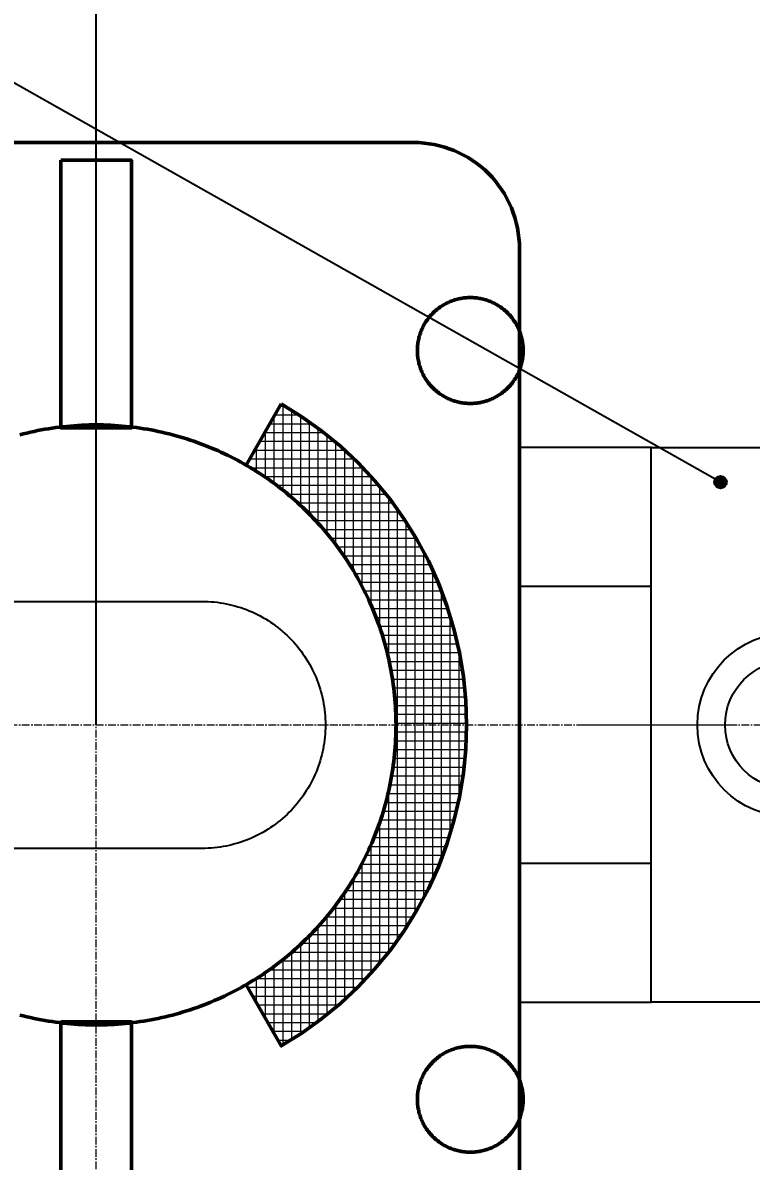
# Model space of a CAD drawing. Header units: millimetres. Extents: x -700 to 982, y -1088 to 100.
# Drawn here: x -301.2 to -91, y -410.8 to -82.5 of the extents above; entities that cross this region are included whole.
import ezdxf

# ---------------------------------------------------------------- set-up
doc = ezdxf.new("R2010")
doc.units = ezdxf.units.MM
doc.header["$LTSCALE"] = 0.7
doc.linetypes.add('CENTER', pattern=[5.08, 3.175, -0.635, 0.635, -0.635])
for name, color, linetype, lineweight in [('07_ОСИ', 2, 'CENTER', 18), ('20_ВИДИМЫЕ', 7, 'Continuous', 50), ('23_ШТРИХОВКА', 8, 'Continuous', 18), ('25_ЛИТЬЁ', 1, 'Continuous', 25)]:
    doc.layers.add(name, color=color, linetype=linetype, lineweight=lineweight)
doc.layers.add('09_РАЗМЕРЫ', color=6, linetype='Continuous')
doc.styles.add('ГОСТ', font='isocpeur.ttf')
doc.dimstyles.new('ГОСТ', dxfattribs={"dimscale": 2, "dimtxt": 3.5, "dimasz": 3, "dimexe": 2, "dimexo": 0, "dimgap": 1, "dimtad": 1, "dimdec": 1, "dimtxsty": 'ГОСТ', "dimcen": 2.5, "dimclrd": 6, "dimclre": 6, "dimclrt": 7, "dimazin": 3, "dimtfac": 1, "dimtmove": 0, "dimatfit": 3, "dimarcsym": 0})

msp = doc.modelspace()

# ---------------------------------------------------------------- hatches: boundary and pattern name
at = {"layer": '09_РАЗМЕРЫ'}
h = msp.add_hatch(color=7, dxfattribs=at)
edge = h.paths.add_edge_path()
edge.add_arc((-99.84, -215), 1.8, 0, 360)
at = {"layer": '23_ШТРИХОВКА'}
h = msp.add_hatch(dxfattribs=at)
h.set_pattern_fill('ANSI37', scale=0.8, angle=-45)
h.paths.add_polyline_path([(-226.56, -192.43), (-220.62, -196.12), (-214.93, -200.2), (-209.52, -204.64), (-204.42, -209.42), (-199.64, -214.52), (-195.2, -219.93), (-191.12, -225.62), (-187.43, -231.56), (-184.13, -237.72), (-181.25, -244.09), (-178.78, -250.64), (-176.75, -257.33), (-175.16, -264.15), (-174.02, -271.05), (-173.34, -278.01), (-173.11, -285), (-173.34, -291.99), (-174.02, -298.95), (-175.16, -305.85), (-176.75, -312.67), (-178.78, -319.36), (-181.25, -325.91), (-184.13, -332.28), (-187.43, -338.44), (-191.12, -344.38), (-195.2, -350.07), (-199.64, -355.48), (-204.42, -360.58), (-209.52, -365.36), (-214.93, -369.8), (-220.62, -373.88), (-226.56, -377.57), (-236.74, -359.94), (-236.43, -359.76), (-235.51, -359.22), (-234.61, -358.67), (-233.71, -358.11), (-232.81, -357.53), (-231.93, -356.95), (-231.05, -356.35), (-230.18, -355.75), (-229.31, -355.13), (-228.45, -354.5), (-227.61, -353.86), (-226.76, -353.22), (-225.93, -352.56), (-225.11, -351.89), (-224.29, -351.21), (-223.48, -350.52), (-222.68, -349.82), (-221.89, -349.11), (-221.11, -348.4), (-220.33, -347.67), (-219.57, -346.93), (-218.81, -346.19), (-218.07, -345.43), (-217.33, -344.67), (-216.6, -343.89), (-215.89, -343.11), (-215.18, -342.32), (-214.48, -341.52), (-213.79, -340.71), (-213.11, -339.89), (-212.44, -339.07), (-211.78, -338.24), (-211.14, -337.39), (-210.5, -336.55), (-209.87, -335.69), (-209.25, -334.82), (-208.65, -333.95), (-208.05, -333.07), (-207.47, -332.19), (-206.89, -331.29), (-206.33, -330.39), (-205.78, -329.49), (-205.24, -328.57), (-204.71, -327.65), (-204.19, -326.72), (-203.69, -325.79), (-203.19, -324.85), (-202.71, -323.9), (-202.24, -322.95), (-201.78, -322), (-201.33, -321.03), (-200.89, -320.07), (-200.47, -319.09), (-200.06, -318.11), (-199.66, -317.13), (-199.27, -316.14), (-198.89, -315.15), (-198.53, -314.15), (-198.18, -313.15), (-197.84, -312.14), (-197.51, -311.13), (-197.2, -310.12), (-196.89, -309.1), (-196.6, -308.08), (-196.33, -307.05), (-196.06, -306.03), (-195.81, -304.99), (-195.57, -303.96), (-195.35, -302.92), (-195.13, -301.88), (-194.93, -300.84), (-194.74, -299.79), (-194.57, -298.75), (-194.41, -297.7), (-194.26, -296.65), (-194.12, -295.59), (-194, -294.54), (-193.89, -293.48), (-193.79, -292.42), (-193.7, -291.37), (-193.63, -290.31), (-193.57, -289.25), (-193.53, -288.18), (-193.5, -287.12), (-193.48, -286.06), (-193.47, -285), (-193.48, -283.94), (-193.5, -282.88), (-193.53, -281.82), (-193.57, -280.75), (-193.63, -279.69), (-193.7, -278.63), (-193.79, -277.58), (-193.89, -276.52), (-194, -275.46), (-194.12, -274.41), (-194.26, -273.35), (-194.41, -272.3), (-194.57, -271.25), (-194.74, -270.21), (-194.93, -269.16), (-195.13, -268.12), (-195.35, -267.08), (-195.57, -266.04), (-195.81, -265.01), (-196.06, -263.97), (-196.33, -262.95), (-196.6, -261.92), (-196.89, -260.9), (-197.2, -259.88), (-197.51, -258.87), (-197.84, -257.86), (-198.18, -256.85), (-198.53, -255.85), (-198.89, -254.85), (-199.27, -253.86), (-199.66, -252.87), (-200.06, -251.89), (-200.47, -250.91), (-200.89, -249.93), (-201.33, -248.97), (-201.78, -248), (-202.24, -247.05), (-202.71, -246.1), (-203.19, -245.15), (-203.69, -244.21), (-204.19, -243.28), (-204.71, -242.35), (-205.24, -241.43), (-205.78, -240.51), (-206.33, -239.61), (-206.89, -238.71), (-207.47, -237.81), (-208.05, -236.93), (-208.65, -236.05), (-209.25, -235.18), (-209.87, -234.31), (-210.5, -233.45), (-211.14, -232.61), (-211.78, -231.76), (-212.44, -230.93), (-213.11, -230.11), (-213.79, -229.29), (-214.48, -228.48), (-215.18, -227.68), (-215.89, -226.89), (-216.6, -226.11), (-217.33, -225.33), (-218.07, -224.57), (-218.81, -223.81), (-219.57, -223.07), (-220.33, -222.33), (-221.11, -221.6), (-221.89, -220.89), (-222.68, -220.18), (-223.48, -219.48), (-224.29, -218.79), (-225.11, -218.11), (-225.93, -217.44), (-226.76, -216.78), (-227.61, -216.14), (-228.45, -215.5), (-229.31, -214.87), (-230.18, -214.25), (-231.05, -213.65), (-231.93, -213.05), (-232.81, -212.47), (-233.71, -211.89), (-234.61, -211.33), (-235.51, -210.78), (-236.43, -210.24), (-236.74, -210.06)])

# ---------------------------------------------------------------- linework, layer by layer
at = {"layer": '07_ОСИ'}
for p, q in [((-280, -470), (-280, -100)), ((-465, -285), (-95, -285)), ((-140, -285), (-20, -285))]:
    msp.add_line(p, q, dxfattribs=at)
at = {"layer": '09_РАЗМЕРЫ'}
msp.add_line((-99.84, -215), (-330, -85), dxfattribs=at)
msp.add_circle((-99.84, -215), 1.8, dxfattribs=at)
at = {"layer": '20_ВИДИМЫЕ'}
for points in [[(-371.62, -117.03), (-188.38, -117.03), (-186.88, -117.07), (-185.39, -117.18), (-183.9, -117.36), (-182.42, -117.62), (-180.96, -117.95), (-179.51, -118.35), (-178.09, -118.82), (-176.69, -119.35), (-175.32, -119.96), (-173.98, -120.64), (-172.68, -121.37), (-171.41, -122.18), (-170.19, -123.04), (-169.01, -123.96), (-167.87, -124.94), (-166.78, -125.97), (-165.75, -127.06), (-164.77, -128.2), (-163.85, -129.38), (-162.99, -130.6), (-162.18, -131.87), (-161.45, -133.17), (-160.77, -134.51), (-160.16, -135.88), (-159.63, -137.28), (-159.16, -138.7), (-158.76, -140.15), (-158.43, -141.61), (-158.17, -143.09), (-157.99, -144.58), (-157.88, -146.07), (-157.84, -147.57), (-157.84, -422.43)], [(-302.05, -201.33), (-301.03, -201.06), (-299.99, -200.81), (-298.96, -200.57), (-297.92, -200.35), (-296.88, -200.13), (-295.84, -199.93), (-294.79, -199.74), (-293.75, -199.57), (-292.7, -199.41), (-291.65, -199.26), (-290.59, -199.12), (-289.54, -199), (-288.48, -198.89), (-287.42, -198.79), (-286.37, -198.7), (-285.31, -198.63), (-284.25, -198.57), (-283.18, -198.53), (-282.12, -198.5), (-281.06, -198.48), (-280, -198.47), (-278.94, -198.48), (-277.88, -198.5), (-276.82, -198.53), (-275.75, -198.57), (-274.69, -198.63), (-273.63, -198.7), (-272.58, -198.79), (-271.52, -198.89), (-270.46, -199), (-269.41, -199.12), (-268.35, -199.26), (-267.3, -199.41), (-266.25, -199.57), (-265.21, -199.74), (-264.16, -199.93), (-263.12, -200.13), (-262.08, -200.35), (-261.04, -200.57), (-260.01, -200.81), (-258.97, -201.06), (-257.95, -201.33), (-256.92, -201.6), (-255.9, -201.89), (-254.88, -202.2), (-253.87, -202.51), (-252.86, -202.84), (-251.85, -203.18), (-250.85, -203.53), (-249.85, -203.89), (-248.86, -204.27), (-247.87, -204.66), (-246.89, -205.06), (-245.91, -205.47), (-244.93, -205.89), (-243.97, -206.33), (-243, -206.78), (-242.05, -207.24), (-241.1, -207.71), (-240.15, -208.19), (-239.21, -208.69), (-238.28, -209.19), (-237.35, -209.71), (-236.43, -210.24), (-235.51, -210.78), (-234.61, -211.33), (-233.71, -211.89), (-232.81, -212.47), (-231.93, -213.05), (-231.05, -213.65), (-230.18, -214.25), (-229.31, -214.87), (-228.45, -215.5), (-227.61, -216.14), (-226.76, -216.78), (-225.93, -217.44), (-225.11, -218.11), (-224.29, -218.79), (-223.48, -219.48), (-222.68, -220.18), (-221.89, -220.89), (-221.11, -221.6), (-220.33, -222.33), (-219.57, -223.07), (-218.81, -223.81), (-218.07, -224.57), (-217.33, -225.33), (-216.6, -226.11), (-215.89, -226.89), (-215.18, -227.68), (-214.48, -228.48), (-213.79, -229.29), (-213.11, -230.11), (-212.44, -230.93), (-211.78, -231.76), (-211.14, -232.61), (-210.5, -233.45), (-209.87, -234.31), (-209.25, -235.18), (-208.65, -236.05), (-208.05, -236.93), (-207.47, -237.81), (-206.89, -238.71), (-206.33, -239.61), (-205.78, -240.51), (-205.24, -241.43), (-204.71, -242.35), (-204.19, -243.28), (-203.69, -244.21), (-203.19, -245.15), (-202.71, -246.1), (-202.24, -247.05), (-201.78, -248), (-201.33, -248.97), (-200.89, -249.93), (-200.47, -250.91), (-200.06, -251.89), (-199.66, -252.87), (-199.27, -253.86), (-198.89, -254.85), (-198.53, -255.85), (-198.18, -256.85), (-197.84, -257.86), (-197.51, -258.87), (-197.2, -259.88), (-196.89, -260.9), (-196.6, -261.92), (-196.33, -262.95), (-196.06, -263.97), (-195.81, -265.01), (-195.57, -266.04), (-195.35, -267.08), (-195.13, -268.12), (-194.93, -269.16), (-194.74, -270.21), (-194.57, -271.25), (-194.41, -272.3), (-194.26, -273.35), (-194.12, -274.41), (-194, -275.46), (-193.89, -276.52), (-193.79, -277.58), (-193.7, -278.63), (-193.63, -279.69), (-193.57, -280.75), (-193.53, -281.82), (-193.5, -282.88), (-193.48, -283.94), (-193.47, -285), (-193.48, -286.06), (-193.5, -287.12), (-193.53, -288.18), (-193.57, -289.25), (-193.63, -290.31), (-193.7, -291.37), (-193.79, -292.42), (-193.89, -293.48), (-194, -294.54), (-194.12, -295.59), (-194.26, -296.65), (-194.41, -297.7), (-194.57, -298.75), (-194.74, -299.79), (-194.93, -300.84), (-195.13, -301.88), (-195.35, -302.92), (-195.57, -303.96), (-195.81, -304.99), (-196.06, -306.03), (-196.33, -307.05), (-196.6, -308.08), (-196.89, -309.1), (-197.2, -310.12), (-197.51, -311.13), (-197.84, -312.14), (-198.18, -313.15), (-198.53, -314.15), (-198.89, -315.15), (-199.27, -316.14), (-199.66, -317.13), (-200.06, -318.11), (-200.47, -319.09), (-200.89, -320.07), (-201.33, -321.03), (-201.78, -322), (-202.24, -322.95), (-202.71, -323.9), (-203.19, -324.85), (-203.69, -325.79), (-204.19, -326.72), (-204.71, -327.65), (-205.24, -328.57), (-205.78, -329.49), (-206.33, -330.39), (-206.89, -331.29), (-207.47, -332.19), (-208.05, -333.07), (-208.65, -333.95), (-209.25, -334.82), (-209.87, -335.69), (-210.5, -336.55), (-211.14, -337.39), (-211.78, -338.24), (-212.44, -339.07), (-213.11, -339.89), (-213.79, -340.71), (-214.48, -341.52), (-215.18, -342.32), (-215.89, -343.11), (-216.6, -343.89), (-217.33, -344.67), (-218.07, -345.43), (-218.81, -346.19), (-219.57, -346.93), (-220.33, -347.67), (-221.11, -348.4), (-221.89, -349.11), (-222.68, -349.82), (-223.48, -350.52), (-224.29, -351.21), (-225.11, -351.89), (-225.93, -352.56), (-226.76, -353.22), (-227.61, -353.86), (-228.45, -354.5), (-229.31, -355.13), (-230.18, -355.75), (-231.05, -356.35), (-231.93, -356.95), (-232.81, -357.53), (-233.71, -358.11), (-234.61, -358.67), (-235.51, -359.22), (-236.43, -359.76), (-237.35, -360.29), (-238.28, -360.81), (-239.21, -361.31), (-240.15, -361.81), (-241.1, -362.29), (-242.05, -362.76), (-243, -363.22), (-243.97, -363.67), (-244.93, -364.11), (-245.91, -364.53), (-246.89, -364.94), (-247.87, -365.34), (-248.86, -365.73), (-249.85, -366.11), (-250.85, -366.47), (-251.85, -366.82), (-252.86, -367.16), (-253.87, -367.49), (-254.88, -367.8), (-255.9, -368.11), (-256.92, -368.4), (-257.95, -368.67), (-258.97, -368.94), (-260.01, -369.19), (-261.04, -369.43), (-262.08, -369.65), (-263.12, -369.87), (-264.16, -370.07), (-265.21, -370.26), (-266.25, -370.43), (-267.3, -370.59), (-268.35, -370.74), (-269.41, -370.88), (-270.46, -371), (-271.52, -371.11), (-272.58, -371.21), (-273.63, -371.3), (-274.69, -371.37), (-275.75, -371.43), (-276.82, -371.47), (-277.88, -371.5), (-278.94, -371.52), (-280, -371.53), (-281.06, -371.52), (-282.12, -371.5), (-283.18, -371.47), (-284.25, -371.43), (-285.31, -371.37), (-286.37, -371.3), (-287.42, -371.21), (-288.48, -371.11), (-289.54, -371), (-290.59, -370.88), (-291.65, -370.74), (-292.7, -370.59), (-293.75, -370.43), (-294.79, -370.26), (-295.84, -370.07), (-296.88, -369.87), (-297.92, -369.65), (-298.96, -369.43), (-299.99, -369.19), (-301.03, -368.94), (-302.05, -368.67)]]:
    msp.add_lwpolyline(points, dxfattribs=at)
for points in [[(-290.18, -122.12), (-290.18, -199.34), (-269.82, -199.34), (-269.82, -122.12), (-290.18, -122.12)], [(-187.29, -177.02), (-187.29, -176.65), (-187.28, -176.28), (-187.25, -175.9), (-187.22, -175.53), (-187.18, -175.16), (-187.13, -174.78), (-187.07, -174.41), (-187, -174.05), (-186.92, -173.68), (-186.84, -173.31), (-186.74, -172.95), (-186.64, -172.59), (-186.52, -172.23), (-186.4, -171.88), (-186.27, -171.53), (-186.13, -171.18), (-185.98, -170.84), (-185.83, -170.5), (-185.66, -170.16), (-185.49, -169.83), (-185.31, -169.5), (-185.12, -169.17), (-184.93, -168.86), (-184.72, -168.54), (-184.51, -168.23), (-184.29, -167.93), (-184.06, -167.63), (-183.83, -167.34), (-183.59, -167.05), (-183.34, -166.77), (-183.08, -166.5), (-182.82, -166.23), (-182.55, -165.97), (-182.28, -165.71), (-182, -165.46), (-181.71, -165.22), (-181.42, -164.99), (-181.12, -164.76), (-180.82, -164.54), (-180.51, -164.33), (-180.19, -164.12), (-179.88, -163.93), (-179.55, -163.74), (-179.22, -163.56), (-178.89, -163.39), (-178.55, -163.22), (-178.21, -163.06), (-177.87, -162.92), (-177.52, -162.78), (-177.17, -162.65), (-176.81, -162.53), (-176.46, -162.41), (-176.1, -162.31), (-175.74, -162.21), (-175.37, -162.13), (-175, -162.05), (-174.64, -161.98), (-174.27, -161.92), (-173.89, -161.87), (-173.52, -161.83), (-173.15, -161.8), (-172.77, -161.77), (-172.4, -161.76), (-172.02, -161.75), (-171.65, -161.76), (-171.28, -161.77), (-170.9, -161.8), (-170.53, -161.83), (-170.16, -161.87), (-169.78, -161.92), (-169.41, -161.98), (-169.05, -162.05), (-168.68, -162.13), (-168.31, -162.21), (-167.95, -162.31), (-167.59, -162.41), (-167.23, -162.53), (-166.88, -162.65), (-166.53, -162.78), (-166.18, -162.92), (-165.84, -163.06), (-165.5, -163.22), (-165.16, -163.39), (-164.83, -163.56), (-164.5, -163.74), (-164.17, -163.93), (-163.86, -164.12), (-163.54, -164.33), (-163.23, -164.54), (-162.93, -164.76), (-162.63, -164.99), (-162.34, -165.22), (-162.05, -165.46), (-161.77, -165.71), (-161.5, -165.97), (-161.23, -166.23), (-160.97, -166.5), (-160.71, -166.77), (-160.46, -167.05), (-160.22, -167.34), (-159.99, -167.63), (-159.76, -167.93), (-159.54, -168.23), (-159.33, -168.54), (-159.12, -168.86), (-158.93, -169.17), (-158.74, -169.5), (-158.56, -169.83), (-158.39, -170.16), (-158.22, -170.5), (-158.06, -170.84), (-157.92, -171.18), (-157.78, -171.53), (-157.65, -171.88), (-157.53, -172.23), (-157.41, -172.59), (-157.31, -172.95), (-157.21, -173.31), (-157.13, -173.68), (-157.05, -174.05), (-156.98, -174.41), (-156.92, -174.78), (-156.87, -175.16), (-156.83, -175.53), (-156.8, -175.9), (-156.77, -176.28), (-156.76, -176.65), (-156.75, -177.02), (-156.76, -177.4), (-156.77, -177.77), (-156.8, -178.15), (-156.83, -178.52), (-156.87, -178.89), (-156.92, -179.27), (-156.98, -179.64), (-157.05, -180), (-157.13, -180.37), (-157.21, -180.74), (-157.31, -181.1), (-157.41, -181.46), (-157.53, -181.81), (-157.65, -182.17), (-157.78, -182.52), (-157.92, -182.87), (-158.06, -183.21), (-158.22, -183.55), (-158.39, -183.89), (-158.56, -184.22), (-158.74, -184.55), (-158.93, -184.88), (-159.12, -185.19), (-159.33, -185.51), (-159.54, -185.82), (-159.76, -186.12), (-159.99, -186.42), (-160.22, -186.71), (-160.46, -187), (-160.71, -187.28), (-160.97, -187.55), (-161.23, -187.82), (-161.5, -188.08), (-161.77, -188.34), (-162.05, -188.59), (-162.34, -188.83), (-162.63, -189.06), (-162.93, -189.29), (-163.23, -189.51), (-163.54, -189.72), (-163.86, -189.93), (-164.17, -190.12), (-164.5, -190.31), (-164.83, -190.49), (-165.16, -190.66), (-165.5, -190.83), (-165.84, -190.98), (-166.18, -191.13), (-166.53, -191.27), (-166.88, -191.4), (-167.23, -191.52), (-167.59, -191.64), (-167.95, -191.74), (-168.31, -191.84), (-168.68, -191.92), (-169.05, -192), (-169.41, -192.07), (-169.78, -192.13), (-170.16, -192.18), (-170.53, -192.22), (-170.9, -192.25), (-171.28, -192.28), (-171.65, -192.29), (-172.02, -192.29), (-172.4, -192.29), (-172.77, -192.28), (-173.15, -192.25), (-173.52, -192.22), (-173.89, -192.18), (-174.27, -192.13), (-174.64, -192.07), (-175, -192), (-175.37, -191.92), (-175.74, -191.84), (-176.1, -191.74), (-176.46, -191.64), (-176.81, -191.52), (-177.17, -191.4), (-177.52, -191.27), (-177.87, -191.13), (-178.21, -190.98), (-178.55, -190.83), (-178.89, -190.66), (-179.22, -190.49), (-179.55, -190.31), (-179.88, -190.12), (-180.19, -189.93), (-180.51, -189.72), (-180.82, -189.51), (-181.12, -189.29), (-181.42, -189.06), (-181.71, -188.83), (-182, -188.59), (-182.28, -188.34), (-182.55, -188.08), (-182.82, -187.82), (-183.08, -187.55), (-183.34, -187.28), (-183.59, -187), (-183.83, -186.71), (-184.06, -186.42), (-184.29, -186.12), (-184.51, -185.82), (-184.72, -185.51), (-184.93, -185.19), (-185.12, -184.88), (-185.31, -184.55), (-185.49, -184.22), (-185.66, -183.89), (-185.83, -183.55), (-185.98, -183.21), (-186.13, -182.87), (-186.27, -182.52), (-186.4, -182.17), (-186.52, -181.81), (-186.64, -181.46), (-186.74, -181.1), (-186.84, -180.74), (-186.92, -180.37), (-187, -180), (-187.07, -179.64), (-187.13, -179.27), (-187.18, -178.89), (-187.22, -178.52), (-187.25, -178.15), (-187.28, -177.77), (-187.29, -177.4), (-187.29, -177.02)], [(-226.56, -192.43), (-220.62, -196.12), (-214.93, -200.2), (-209.52, -204.64), (-204.42, -209.42), (-199.64, -214.52), (-195.2, -219.93), (-191.12, -225.62), (-187.43, -231.56), (-184.13, -237.72), (-181.25, -244.09), (-178.78, -250.64), (-176.75, -257.33), (-175.16, -264.15), (-174.02, -271.05), (-173.34, -278.01), (-173.11, -285), (-173.34, -291.99), (-174.02, -298.95), (-175.16, -305.85), (-176.75, -312.67), (-178.78, -319.36), (-181.25, -325.91), (-184.13, -332.28), (-187.43, -338.44), (-191.12, -344.38), (-195.2, -350.07), (-199.64, -355.48), (-204.42, -360.58), (-209.52, -365.36), (-214.93, -369.8), (-220.62, -373.88), (-226.56, -377.57), (-236.74, -359.94), (-236.43, -359.76), (-235.51, -359.22), (-234.61, -358.67), (-233.71, -358.11), (-232.81, -357.53), (-231.93, -356.95), (-231.05, -356.35), (-230.18, -355.75), (-229.31, -355.13), (-228.45, -354.5), (-227.61, -353.86), (-226.76, -353.22), (-225.93, -352.56), (-225.11, -351.89), (-224.29, -351.21), (-223.48, -350.52), (-222.68, -349.82), (-221.89, -349.11), (-221.11, -348.4), (-220.33, -347.67), (-219.57, -346.93), (-218.81, -346.19), (-218.07, -345.43), (-217.33, -344.67), (-216.6, -343.89), (-215.89, -343.11), (-215.18, -342.32), (-214.48, -341.52), (-213.79, -340.71), (-213.11, -339.89), (-212.44, -339.07), (-211.78, -338.24), (-211.14, -337.39), (-210.5, -336.55), (-209.87, -335.69), (-209.25, -334.82), (-208.65, -333.95), (-208.05, -333.07), (-207.47, -332.19), (-206.89, -331.29), (-206.33, -330.39), (-205.78, -329.49), (-205.24, -328.57), (-204.71, -327.65), (-204.19, -326.72), (-203.69, -325.79), (-203.19, -324.85), (-202.71, -323.9), (-202.24, -322.95), (-201.78, -322), (-201.33, -321.03), (-200.89, -320.07), (-200.47, -319.09), (-200.06, -318.11), (-199.66, -317.13), (-199.27, -316.14), (-198.89, -315.15), (-198.53, -314.15), (-198.18, -313.15), (-197.84, -312.14), (-197.51, -311.13), (-197.2, -310.12), (-196.89, -309.1), (-196.6, -308.08), (-196.33, -307.05), (-196.06, -306.03), (-195.81, -304.99), (-195.57, -303.96), (-195.35, -302.92), (-195.13, -301.88), (-194.93, -300.84), (-194.74, -299.79), (-194.57, -298.75), (-194.41, -297.7), (-194.26, -296.65), (-194.12, -295.59), (-194, -294.54), (-193.89, -293.48), (-193.79, -292.42), (-193.7, -291.37), (-193.63, -290.31), (-193.57, -289.25), (-193.53, -288.18), (-193.5, -287.12), (-193.48, -286.06), (-193.47, -285), (-193.48, -283.94), (-193.5, -282.88), (-193.53, -281.82), (-193.57, -280.75), (-193.63, -279.69), (-193.7, -278.63), (-193.79, -277.58), (-193.89, -276.52), (-194, -275.46), (-194.12, -274.41), (-194.26, -273.35), (-194.41, -272.3), (-194.57, -271.25), (-194.74, -270.21), (-194.93, -269.16), (-195.13, -268.12), (-195.35, -267.08), (-195.57, -266.04), (-195.81, -265.01), (-196.06, -263.97), (-196.33, -262.95), (-196.6, -261.92), (-196.89, -260.9), (-197.2, -259.88), (-197.51, -258.87), (-197.84, -257.86), (-198.18, -256.85), (-198.53, -255.85), (-198.89, -254.85), (-199.27, -253.86), (-199.66, -252.87), (-200.06, -251.89), (-200.47, -250.91), (-200.89, -249.93), (-201.33, -248.97), (-201.78, -248), (-202.24, -247.05), (-202.71, -246.1), (-203.19, -245.15), (-203.69, -244.21), (-204.19, -243.28), (-204.71, -242.35), (-205.24, -241.43), (-205.78, -240.51), (-206.33, -239.61), (-206.89, -238.71), (-207.47, -237.81), (-208.05, -236.93), (-208.65, -236.05), (-209.25, -235.18), (-209.87, -234.31), (-210.5, -233.45), (-211.14, -232.61), (-211.78, -231.76), (-212.44, -230.93), (-213.11, -230.11), (-213.79, -229.29), (-214.48, -228.48), (-215.18, -227.68), (-215.89, -226.89), (-216.6, -226.11), (-217.33, -225.33), (-218.07, -224.57), (-218.81, -223.81), (-219.57, -223.07), (-220.33, -222.33), (-221.11, -221.6), (-221.89, -220.89), (-222.68, -220.18), (-223.48, -219.48), (-224.29, -218.79), (-225.11, -218.11), (-225.93, -217.44), (-226.76, -216.78), (-227.61, -216.14), (-228.45, -215.5), (-229.31, -214.87), (-230.18, -214.25), (-231.05, -213.65), (-231.93, -213.05), (-232.81, -212.47), (-233.71, -211.89), (-234.61, -211.33), (-235.51, -210.78), (-236.43, -210.24), (-236.74, -210.06), (-226.56, -192.43)], [(-290.18, -370.66), (-290.18, -447.88), (-269.82, -447.88), (-269.82, -370.66), (-290.18, -370.66)], [(-187.29, -392.98), (-187.29, -392.6), (-187.28, -392.23), (-187.25, -391.85), (-187.22, -391.48), (-187.18, -391.11), (-187.13, -390.73), (-187.07, -390.36), (-187, -390), (-186.92, -389.63), (-186.84, -389.26), (-186.74, -388.9), (-186.64, -388.54), (-186.52, -388.19), (-186.4, -387.83), (-186.27, -387.48), (-186.13, -387.13), (-185.98, -386.79), (-185.83, -386.45), (-185.66, -386.11), (-185.49, -385.78), (-185.31, -385.45), (-185.12, -385.12), (-184.93, -384.81), (-184.72, -384.49), (-184.51, -384.18), (-184.29, -383.88), (-184.06, -383.58), (-183.83, -383.29), (-183.59, -383), (-183.34, -382.72), (-183.08, -382.45), (-182.82, -382.18), (-182.55, -381.92), (-182.28, -381.66), (-182, -381.41), (-181.71, -381.17), (-181.42, -380.94), (-181.12, -380.71), (-180.82, -380.49), (-180.51, -380.28), (-180.19, -380.07), (-179.88, -379.88), (-179.55, -379.69), (-179.22, -379.51), (-178.89, -379.34), (-178.55, -379.17), (-178.21, -379.02), (-177.87, -378.87), (-177.52, -378.73), (-177.17, -378.6), (-176.81, -378.48), (-176.46, -378.36), (-176.1, -378.26), (-175.74, -378.16), (-175.37, -378.08), (-175, -378), (-174.64, -377.93), (-174.27, -377.87), (-173.89, -377.82), (-173.52, -377.78), (-173.15, -377.75), (-172.77, -377.72), (-172.4, -377.71), (-172.02, -377.71), (-171.65, -377.71), (-171.28, -377.72), (-170.9, -377.75), (-170.53, -377.78), (-170.16, -377.82), (-169.78, -377.87), (-169.41, -377.93), (-169.05, -378), (-168.68, -378.08), (-168.31, -378.16), (-167.95, -378.26), (-167.59, -378.36), (-167.23, -378.48), (-166.88, -378.6), (-166.53, -378.73), (-166.18, -378.87), (-165.84, -379.02), (-165.5, -379.17), (-165.16, -379.34), (-164.83, -379.51), (-164.5, -379.69), (-164.17, -379.88), (-163.86, -380.07), (-163.54, -380.28), (-163.23, -380.49), (-162.93, -380.71), (-162.63, -380.94), (-162.34, -381.17), (-162.05, -381.41), (-161.77, -381.66), (-161.5, -381.92), (-161.23, -382.18), (-160.97, -382.45), (-160.71, -382.72), (-160.46, -383), (-160.22, -383.29), (-159.99, -383.58), (-159.76, -383.88), (-159.54, -384.18), (-159.33, -384.49), (-159.12, -384.81), (-158.93, -385.12), (-158.74, -385.45), (-158.56, -385.78), (-158.39, -386.11), (-158.22, -386.45), (-158.06, -386.79), (-157.92, -387.13), (-157.78, -387.48), (-157.65, -387.83), (-157.53, -388.19), (-157.41, -388.54), (-157.31, -388.9), (-157.21, -389.26), (-157.13, -389.63), (-157.05, -390), (-156.98, -390.36), (-156.92, -390.73), (-156.87, -391.11), (-156.83, -391.48), (-156.8, -391.85), (-156.77, -392.23), (-156.76, -392.6), (-156.75, -392.98), (-156.76, -393.35), (-156.77, -393.72), (-156.8, -394.1), (-156.83, -394.47), (-156.87, -394.84), (-156.92, -395.22), (-156.98, -395.59), (-157.05, -395.95), (-157.13, -396.32), (-157.21, -396.69), (-157.31, -397.05), (-157.41, -397.41), (-157.53, -397.77), (-157.65, -398.12), (-157.78, -398.47), (-157.92, -398.82), (-158.06, -399.16), (-158.22, -399.5), (-158.39, -399.84), (-158.56, -400.17), (-158.74, -400.5), (-158.93, -400.83), (-159.12, -401.14), (-159.33, -401.46), (-159.54, -401.77), (-159.76, -402.07), (-159.99, -402.37), (-160.22, -402.66), (-160.46, -402.95), (-160.71, -403.23), (-160.97, -403.5), (-161.23, -403.77), (-161.5, -404.03), (-161.77, -404.29), (-162.05, -404.54), (-162.34, -404.78), (-162.63, -405.01), (-162.93, -405.24), (-163.23, -405.46), (-163.54, -405.67), (-163.86, -405.88), (-164.17, -406.07), (-164.5, -406.26), (-164.83, -406.44), (-165.16, -406.61), (-165.5, -406.78), (-165.84, -406.94), (-166.18, -407.08), (-166.53, -407.22), (-166.88, -407.35), (-167.23, -407.47), (-167.59, -407.59), (-167.95, -407.69), (-168.31, -407.79), (-168.68, -407.87), (-169.05, -407.95), (-169.41, -408.02), (-169.78, -408.08), (-170.16, -408.13), (-170.53, -408.17), (-170.9, -408.2), (-171.28, -408.23), (-171.65, -408.24), (-172.02, -408.25), (-172.4, -408.24), (-172.77, -408.23), (-173.15, -408.2), (-173.52, -408.17), (-173.89, -408.13), (-174.27, -408.08), (-174.64, -408.02), (-175, -407.95), (-175.37, -407.87), (-175.74, -407.79), (-176.1, -407.69), (-176.46, -407.59), (-176.81, -407.47), (-177.17, -407.35), (-177.52, -407.22), (-177.87, -407.08), (-178.21, -406.94), (-178.55, -406.78), (-178.89, -406.61), (-179.22, -406.44), (-179.55, -406.26), (-179.88, -406.07), (-180.19, -405.88), (-180.51, -405.67), (-180.82, -405.46), (-181.12, -405.24), (-181.42, -405.01), (-181.71, -404.78), (-182, -404.54), (-182.28, -404.29), (-182.55, -404.03), (-182.82, -403.77), (-183.08, -403.5), (-183.34, -403.23), (-183.59, -402.95), (-183.83, -402.66), (-184.06, -402.37), (-184.29, -402.07), (-184.51, -401.77), (-184.72, -401.46), (-184.93, -401.14), (-185.12, -400.83), (-185.31, -400.5), (-185.49, -400.17), (-185.66, -399.84), (-185.83, -399.5), (-185.98, -399.16), (-186.13, -398.82), (-186.27, -398.47), (-186.4, -398.12), (-186.52, -397.77), (-186.64, -397.41), (-186.74, -397.05), (-186.84, -396.69), (-186.92, -396.32), (-187, -395.95), (-187.07, -395.59), (-187.13, -395.22), (-187.18, -394.84), (-187.22, -394.47), (-187.25, -394.1), (-187.28, -393.72), (-187.29, -393.35), (-187.29, -392.98)]]:
    msp.add_lwpolyline(points, close=True, dxfattribs=at)
at = {"layer": '25_ЛИТЬЁ'}
for points in [[(-119.84, -245), (-119.84, -205), (-157.84, -205), (-157.84, -245), (-119.84, -245)], [(-79.84, -205), (-40.16, -205), (-40.16, -365), (-79.84, -365), (-80.16, -365), (-119.84, -365), (-119.84, -205), (-80.16, -205), (-79.84, -205)], [(-119.84, -365), (-119.84, -325), (-157.84, -325), (-157.84, -365), (-119.84, -365)]]:
    msp.add_lwpolyline(points, close=True, dxfattribs=at)
msp.add_lwpolyline([(-310.54, -249.37), (-249.46, -249.37), (-248.59, -249.38), (-248.59, -249.38), (-247.71, -249.41), (-246.84, -249.47), (-245.97, -249.54), (-245.1, -249.64), (-244.23, -249.76), (-243.37, -249.89), (-242.51, -250.05), (-241.65, -250.24), (-240.8, -250.44), (-239.96, -250.66), (-239.12, -250.9), (-238.28, -251.17), (-237.46, -251.45), (-236.64, -251.76), (-235.82, -252.08), (-235.02, -252.43), (-234.23, -252.79), (-233.44, -253.17), (-232.66, -253.58), (-231.9, -254), (-231.14, -254.44), (-230.4, -254.9), (-229.67, -255.37), (-228.94, -255.87), (-228.24, -256.38), (-227.54, -256.91), (-226.86, -257.46), (-226.19, -258.02), (-225.53, -258.6), (-224.89, -259.2), (-224.27, -259.81), (-223.66, -260.43), (-223.06, -261.07), (-222.48, -261.73), (-221.92, -262.4), (-221.37, -263.08), (-220.84, -263.78), (-220.33, -264.48), (-219.83, -265.21), (-219.36, -265.94), (-218.9, -266.68), (-218.46, -267.44), (-218.04, -268.2), (-217.63, -268.98), (-217.25, -269.77), (-216.89, -270.56), (-216.54, -271.36), (-216.22, -272.18), (-215.91, -273), (-215.63, -273.82), (-215.36, -274.66), (-215.12, -275.5), (-214.9, -276.34), (-214.7, -277.19), (-214.51, -278.05), (-214.35, -278.91), (-214.22, -279.77), (-214.1, -280.64), (-214, -281.51), (-213.93, -282.38), (-213.87, -283.25), (-213.84, -284.13), (-213.83, -285), (-213.84, -285.87), (-213.87, -286.75), (-213.93, -287.62), (-214, -288.49), (-214.1, -289.36), (-214.22, -290.23), (-214.35, -291.09), (-214.51, -291.95), (-214.7, -292.81), (-214.9, -293.66), (-215.12, -294.5), (-215.36, -295.34), (-215.63, -296.18), (-215.91, -297), (-216.22, -297.82), (-216.54, -298.64), (-216.89, -299.44), (-217.25, -300.23), (-217.63, -301.02), (-218.04, -301.8), (-218.46, -302.56), (-218.9, -303.32), (-219.36, -304.06), (-219.83, -304.79), (-220.33, -305.52), (-220.84, -306.22), (-221.37, -306.92), (-221.92, -307.6), (-222.48, -308.27), (-223.06, -308.93), (-223.66, -309.57), (-224.27, -310.19), (-224.89, -310.8), (-225.53, -311.4), (-226.19, -311.98), (-226.86, -312.54), (-227.54, -313.09), (-228.24, -313.62), (-228.94, -314.13), (-229.67, -314.63), (-230.4, -315.1), (-231.14, -315.56), (-231.9, -316), (-232.66, -316.42), (-233.44, -316.83), (-234.23, -317.21), (-235.02, -317.57), (-235.82, -317.92), (-236.64, -318.24), (-237.46, -318.55), (-238.28, -318.83), (-239.12, -319.1), (-239.96, -319.34), (-240.8, -319.56), (-241.65, -319.76), (-242.51, -319.95), (-243.37, -320.11), (-244.23, -320.24), (-245.1, -320.36), (-245.97, -320.46), (-246.84, -320.53), (-247.71, -320.59), (-248.59, -320.62), (-249.46, -320.63), (-310.54, -320.63)], dxfattribs=at)
for radius in [26.5, 18.5]:
    msp.add_circle((-80, -285), radius, dxfattribs=at)

# ---------------------------------------------------------------- dimensions: what is measured, and where the dimension line sits
at = {"layer": '09_РАЗМЕРЫ'}
for base, p1, p2 in [((-280, 30), (-280, -285), (120, -285)), ((-505, -664), (-505, -285), (345, -285))]:
    msp.add_linear_dim(base=base, p1=p1, p2=p2, dimstyle='ГОСТ', override={"dimtxsty": 'ГОСТ'}, dxfattribs=at).render()

doc.saveas('drawing.dxf')
